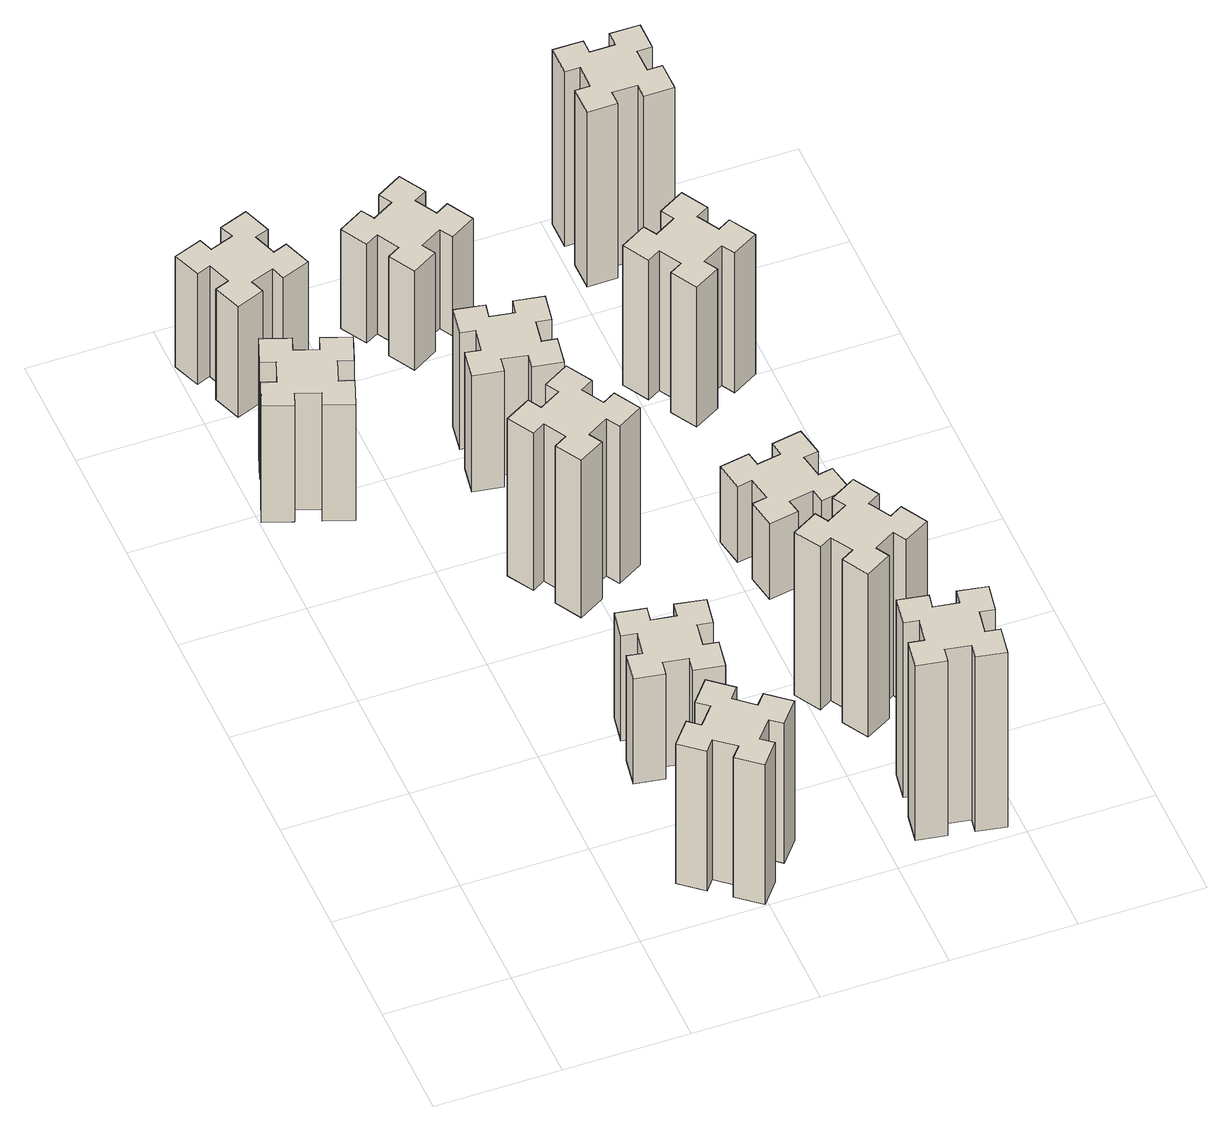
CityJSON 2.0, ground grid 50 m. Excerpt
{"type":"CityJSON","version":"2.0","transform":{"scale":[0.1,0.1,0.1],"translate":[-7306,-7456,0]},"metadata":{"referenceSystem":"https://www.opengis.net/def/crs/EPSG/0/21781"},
"CityObjects":{
"building1":{"type":"Building","attributes":{"class":"1000","function":"1000","usage":"1000","yearOfConstruction":2016,"roofType":"1000","measuredHeight":60,"storeysAboveGround":30,"storeysBelowGround":0},"geometry":[{"type":"Solid","lod":"1","boundaries":[[[[0,1,2,3,4,5,6,7,8,9,10,11,12,13,14,15,16,17,18,19]],[[17,16,20,21]],[[16,15,22,20]],[[15,14,23,22]],[[14,13,24,23]],[[13,12,25,24]],[[12,11,26,25]],[[11,10,27,26]],[[10,9,28,27]],[[9,8,29,28]],[[8,7,30,29]],[[7,6,31,30]],[[6,5,32,31]],[[5,4,33,32]],[[4,3,34,33]],[[3,2,35,34]],[[2,1,36,35]],[[1,0,37,36]],[[0,19,38,37]],[[19,18,39,38]],[[18,17,21,39]],[[24,25,26,27,28,29,30,31,32,33,34,35,36,37,38,39,21,20,22,23]]]]}]},
"building2":{"type":"Building","attributes":{"class":"1000","function":"1000","usage":"1000","yearOfConstruction":2016,"roofType":"1000","measuredHeight":72,"storeysAboveGround":30,"storeysBelowGround":0},"geometry":[{"type":"Solid","lod":"1","boundaries":[[[[40,41,42,43,44,45,46,47,48,49,50,51,52,53,54,55,56,57,58,59]],[[57,56,60,61]],[[56,55,62,60]],[[55,54,63,62]],[[54,53,64,63]],[[53,52,65,64]],[[52,51,66,65]],[[51,50,67,66]],[[50,49,68,67]],[[49,48,69,68]],[[48,47,70,69]],[[47,46,71,70]],[[46,45,72,71]],[[45,44,73,72]],[[44,43,74,73]],[[43,42,75,74]],[[42,41,76,75]],[[41,40,77,76]],[[40,59,78,77]],[[59,58,79,78]],[[58,57,61,79]],[[64,65,66,67,68,69,70,71,72,73,74,75,76,77,78,79,61,60,62,63]]]]}]},
"building3":{"type":"Building","attributes":{"class":"1000","function":"1000","usage":"1000","yearOfConstruction":2016,"roofType":"1000","measuredHeight":57,"storeysAboveGround":30,"storeysBelowGround":0},"geometry":[{"type":"Solid","lod":"1","boundaries":[[[[80,81,82,83,84,85,86,87,88,89,90,91,92,93,94,95,96,97,98,99]],[[97,96,100,101]],[[96,95,102,100]],[[95,94,103,102]],[[94,93,104,103]],[[93,92,105,104]],[[92,91,106,105]],[[91,90,107,106]],[[90,89,108,107]],[[89,88,109,108]],[[88,87,110,109]],[[87,86,111,110]],[[86,85,112,111]],[[85,84,113,112]],[[84,83,114,113]],[[83,82,115,114]],[[82,81,116,115]],[[81,80,117,116]],[[80,99,118,117]],[[99,98,119,118]],[[98,97,101,119]],[[104,105,106,107,108,109,110,111,112,113,114,115,116,117,118,119,101,100,102,103]]]]}]},
"building4":{"type":"Building","attributes":{"class":"1000","function":"1000","usage":"1000","yearOfConstruction":2016,"roofType":"1000","measuredHeight":54,"storeysAboveGround":30,"storeysBelowGround":0},"geometry":[{"type":"Solid","lod":"1","boundaries":[[[[120,121,122,123,124,125,126,127,128,129,130,131,132,133,134,135,136,137,138,139]],[[137,136,140,141]],[[136,135,142,140]],[[135,134,143,142]],[[134,133,144,143]],[[133,132,145,144]],[[132,131,146,145]],[[131,130,147,146]],[[130,129,148,147]],[[129,128,149,148]],[[128,127,150,149]],[[127,126,151,150]],[[126,125,152,151]],[[125,124,153,152]],[[124,123,154,153]],[[123,122,155,154]],[[122,121,156,155]],[[121,120,157,156]],[[120,139,158,157]],[[139,138,159,158]],[[138,137,141,159]],[[144,145,146,147,148,149,150,151,152,153,154,155,156,157,158,159,141,140,142,143]]]]}]},
"building5":{"type":"Building","attributes":{"class":"1000","function":"1000","usage":"1000","yearOfConstruction":2016,"roofType":"1000","measuredHeight":81,"storeysAboveGround":30,"storeysBelowGround":0},"geometry":[{"type":"Solid","lod":"1","boundaries":[[[[160,161,162,163,164,165,166,167,168,169,170,171,172,173,174,175,176,177,178,179]],[[177,176,180,181]],[[176,175,182,180]],[[175,174,183,182]],[[174,173,184,183]],[[173,172,185,184]],[[172,171,186,185]],[[171,170,187,186]],[[170,169,188,187]],[[169,168,189,188]],[[168,167,190,189]],[[167,166,191,190]],[[166,165,192,191]],[[165,164,193,192]],[[164,163,194,193]],[[163,162,195,194]],[[162,161,196,195]],[[161,160,197,196]],[[160,179,198,197]],[[179,178,199,198]],[[178,177,181,199]],[[184,185,186,187,188,189,190,191,192,193,194,195,196,197,198,199,181,180,182,183]]]]}]},
"building6":{"type":"Building","attributes":{"class":"1000","function":"1000","usage":"1000","yearOfConstruction":2016,"roofType":"1000","measuredHeight":60,"storeysAboveGround":30,"storeysBelowGround":0},"geometry":[{"type":"Solid","lod":"1","boundaries":[[[[200,201,202,203,204,205,206,207,208,209,210,211,212,213,214,215,216,217,218,219]],[[217,216,220,221]],[[216,215,222,220]],[[215,214,223,222]],[[214,213,224,223]],[[213,212,225,224]],[[212,211,226,225]],[[211,210,227,226]],[[210,209,228,227]],[[209,208,229,228]],[[208,207,230,229]],[[207,206,231,230]],[[206,205,232,231]],[[205,204,233,232]],[[204,203,234,233]],[[203,202,235,234]],[[202,201,236,235]],[[201,200,237,236]],[[200,219,238,237]],[[219,218,239,238]],[[218,217,221,239]],[[224,225,226,227,228,229,230,231,232,233,234,235,236,237,238,239,221,220,222,223]]]]}]},
"building7":{"type":"Building","attributes":{"class":"1000","function":"1000","usage":"1000","yearOfConstruction":2016,"roofType":"1000","measuredHeight":51,"storeysAboveGround":30,"storeysBelowGround":0},"geometry":[{"type":"Solid","lod":"1","boundaries":[[[[240,241,242,243,244,245,246,247,248,249,250,251,252,253,254,255,256,257,258,259]],[[257,256,260,261]],[[256,255,262,260]],[[255,254,263,262]],[[254,253,264,263]],[[253,252,265,264]],[[252,251,266,265]],[[251,250,267,266]],[[250,249,268,267]],[[249,248,269,268]],[[248,247,270,269]],[[247,246,271,270]],[[246,245,272,271]],[[245,244,273,272]],[[244,243,274,273]],[[243,242,275,274]],[[242,241,276,275]],[[241,240,277,276]],[[240,259,278,277]],[[259,258,279,278]],[[258,257,261,279]],[[264,265,266,267,268,269,270,271,272,273,274,275,276,277,278,279,261,260,262,263]]]]}]},
"building8":{"type":"Building","attributes":{"class":"1000","function":"1000","usage":"1000","yearOfConstruction":2016,"roofType":"1000","measuredHeight":90,"storeysAboveGround":30,"storeysBelowGround":0},"geometry":[{"type":"Solid","lod":"1","boundaries":[[[[280,281,282,283,284,285,286,287,288,289,290,291,292,293,294,295,296,297,298,299]],[[297,296,300,301]],[[296,295,302,300]],[[295,294,303,302]],[[294,293,304,303]],[[293,292,305,304]],[[292,291,306,305]],[[291,290,307,306]],[[290,289,308,307]],[[289,288,309,308]],[[288,287,310,309]],[[287,286,311,310]],[[286,285,312,311]],[[285,284,313,312]],[[284,283,314,313]],[[283,282,315,314]],[[282,281,316,315]],[[281,280,317,316]],[[280,299,318,317]],[[299,298,319,318]],[[298,297,301,319]],[[304,305,306,307,308,309,310,311,312,313,314,315,316,317,318,319,301,300,302,303]]]]}]},
"building9":{"type":"Building","attributes":{"class":"1000","function":"1000","usage":"1000","yearOfConstruction":2016,"roofType":"1000","measuredHeight":84,"storeysAboveGround":30,"storeysBelowGround":0},"geometry":[{"type":"Solid","lod":"1","boundaries":[[[[320,321,322,323,324,325,326,327,328,329,330,331,332,333,334,335,336,337,338,339]],[[337,336,340,341]],[[336,335,342,340]],[[335,334,343,342]],[[334,333,344,343]],[[333,332,345,344]],[[332,331,346,345]],[[331,330,347,346]],[[330,329,348,347]],[[329,328,349,348]],[[328,327,350,349]],[[327,326,351,350]],[[326,325,352,351]],[[325,324,353,352]],[[324,323,354,353]],[[323,322,355,354]],[[322,321,356,355]],[[321,320,357,356]],[[320,339,358,357]],[[339,338,359,358]],[[338,337,341,359]],[[344,345,346,347,348,349,350,351,352,353,354,355,356,357,358,359,341,340,342,343]]]]}]},
"building10":{"type":"Building","attributes":{"class":"1000","function":"1000","usage":"1000","yearOfConstruction":2016,"roofType":"1000","measuredHeight":39,"storeysAboveGround":30,"storeysBelowGround":0},"geometry":[{"type":"Solid","lod":"1","boundaries":[[[[360,361,362,363,364,365,366,367,368,369,370,371,372,373,374,375,376,377,378,379]],[[377,376,380,381]],[[376,375,382,380]],[[375,374,383,382]],[[374,373,384,383]],[[373,372,385,384]],[[372,371,386,385]],[[371,370,387,386]],[[370,369,388,387]],[[369,368,389,388]],[[368,367,390,389]],[[367,366,391,390]],[[366,365,392,391]],[[365,364,393,392]],[[364,363,394,393]],[[363,362,395,394]],[[362,361,396,395]],[[361,360,397,396]],[[360,379,398,397]],[[379,378,399,398]],[[378,377,381,399]],[[384,385,386,387,388,389,390,391,392,393,394,395,396,397,398,399,381,380,382,383]]]]}]},
"building11":{"type":"Building","attributes":{"class":"1000","function":"1000","usage":"1000","yearOfConstruction":2016,"roofType":"1000","measuredHeight":72,"storeysAboveGround":30,"storeysBelowGround":0},"geometry":[{"type":"Solid","lod":"1","boundaries":[[[[400,401,402,403,404,405,406,407,408,409,410,411,412,413,414,415,416,417,418,419]],[[417,416,420,421]],[[416,415,422,420]],[[415,414,423,422]],[[414,413,424,423]],[[413,412,425,424]],[[412,411,426,425]],[[411,410,427,426]],[[410,409,428,427]],[[409,408,429,428]],[[408,407,430,429]],[[407,406,431,430]],[[406,405,432,431]],[[405,404,433,432]],[[404,403,434,433]],[[403,402,435,434]],[[402,401,436,435]],[[401,400,437,436]],[[400,419,438,437]],[[419,418,439,438]],[[418,417,421,439]],[[424,425,426,427,428,429,430,431,432,433,434,435,436,437,438,439,421,420,422,423]]]]}]},
"building12":{"type":"Building","attributes":{"class":"1000","function":"1000","usage":"1000","yearOfConstruction":2016,"roofType":"1000","measuredHeight":90,"storeysAboveGround":30,"storeysBelowGround":0},"geometry":[{"type":"Solid","lod":"1","boundaries":[[[[440,441,442,443,444,445,446,447,448,449,450,451,452,453,454,455,456,457,458,459]],[[457,456,460,461]],[[456,455,462,460]],[[455,454,463,462]],[[454,453,464,463]],[[453,452,465,464]],[[452,451,466,465]],[[451,450,467,466]],[[450,449,468,467]],[[449,448,469,468]],[[448,447,470,469]],[[447,446,471,470]],[[446,445,472,471]],[[445,444,473,472]],[[444,443,474,473]],[[443,442,475,474]],[[442,441,476,475]],[[441,440,477,476]],[[440,459,478,477]],[[459,458,479,478]],[[458,457,461,479]],[[464,465,466,467,468,469,470,471,472,473,474,475,476,477,478,479,461,460,462,463]]]]}]}
},
"vertices":[
[310,2652,0],[216,2686,0],[237,2742,0],[124,2783,0],[83,2670,0],[139,2650,0],[105,2556,0],[49,2577,0],[7,2464,0],[120,2423,0],[141,2479,0],[235,2445,0],[214,2389,0],[327,2347,0],[368,2460,0],[312,2481,0],[346,2575,0],[402,2554,0],[443,2667,0],[330,2708,0],[346,2575,600],[402,2554,600],[312,2481,600],[368,2460,600],[327,2347,600],[214,2389,600],[235,2445,600],[141,2479,600],[120,2423,600],[7,2464,600],[49,2577,600],[105,2556,600],[139,2650,600],[83,2670,600],[124,2783,600],[237,2742,600],[216,2686,600],[310,2652,600],[330,2708,600],[443,2667,600],
[856,193,0],[933,129,0],[894,83,0],[986,6,0],[1063,98,0],[1017,136,0],[1082,213,0],[1128,174,0],[1205,266,0],[1113,343,0],[1074,297,0],[998,362,0],[1036,408,0],[944,485,0],[867,393,0],[913,354,0],[849,278,0],[803,316,0],[726,224,0],[818,147,0],[849,278,720],[803,316,720],[913,354,720],[867,393,720],[944,485,720],[1036,408,720],[998,362,720],[1074,297,720],[1113,343,720],[1205,266,720],[1128,174,720],[1082,213,720],[1017,136,720],[1063,98,720],[986,6,720],[894,83,720],[933,129,720],[856,193,720],[818,147,720],[726,224,720],
[216,3085,0],[310,3119,0],[330,3063,0],[443,3104,0],[402,3217,0],[346,3196,0],[312,3290,0],[368,3310,0],[327,3423,0],[214,3382,0],[235,3326,0],[141,3292,0],[120,3348,0],[7,3307,0],[49,3194,0],[105,3215,0],[139,3121,0],[83,3100,0],[124,2987,0],[237,3029,0],[139,3121,570],[83,3100,570],[105,3215,570],[49,3194,570],[7,3307,570],[120,3348,570],[141,3292,570],[235,3326,570],[214,3382,570],[327,3423,570],[368,3310,570],[312,3290,570],[346,3196,570],[402,3217,570],[443,3104,570],[330,3063,570],[310,3119,570],[216,3085,570],[237,3029,570],[124,2987,570],
[866,954,0],[848,855,0],[789,866,0],[768,747,0],[887,727,0],[897,786,0],[995,768,0],[985,709,0],[1103,688,0],[1124,807,0],[1065,817,0],[1082,915,0],[1141,905,0],[1162,1023,0],[1044,1044,0],[1034,985,0],[935,1002,0],[946,1061,0],[827,1082,0],[807,964,0],[935,1002,540],[946,1061,540],[1034,985,540],[1044,1044,540],[1162,1023,540],[1141,905,540],[1082,915,540],[1065,817,540],[1124,807,540],[1103,688,540],[985,709,540],[995,768,540],[897,786,540],[887,727,540],[768,747,540],[789,866,540],[848,855,540],[866,954,540],[807,964,540],[827,1082,540],
[1086,1837,0],[1036,1924,0],[1088,1954,0],[1028,2058,0],[924,1998,0],[954,1946,0],[867,1896,0],[837,1948,0],[733,1888,0],[793,1784,0],[845,1814,0],[895,1727,0],[843,1697,0],[903,1593,0],[1007,1653,0],[977,1705,0],[1064,1755,0],[1094,1703,0],[1198,1763,0],[1138,1867,0],[1064,1755,810],[1094,1703,810],[977,1705,810],[1007,1653,810],[903,1593,810],[843,1697,810],[895,1727,810],[845,1814,810],[793,1784,810],[733,1888,810],[837,1948,810],[867,1896,810],[954,1946,810],[924,1998,810],[1028,2058,810],[1088,1954,810],[1036,1924,810],[1086,1837,810],[1138,1867,810],[1198,1763,810],
[897,2366,0],[995,2348,0],[985,2289,0],[1103,2268,0],[1124,2387,0],[1065,2397,0],[1082,2495,0],[1141,2485,0],[1162,2603,0],[1044,2624,0],[1034,2565,0],[935,2582,0],[946,2641,0],[827,2662,0],[807,2544,0],[866,2534,0],[848,2435,0],[789,2446,0],[768,2327,0],[887,2307,0],[848,2435,600],[789,2446,600],[866,2534,600],[807,2544,600],[827,2662,600],[946,2641,600],[935,2582,600],[1034,2565,600],[1044,2624,600],[1162,2603,600],[1141,2485,600],[1082,2495,600],[1065,2397,600],[1124,2387,600],[1103,2268,600],[985,2289,600],[995,2348,600],[897,2366,600],[887,2307,600],[768,2327,600],
[986,3217,0],[936,3304,0],[988,3334,0],[928,3438,0],[824,3378,0],[854,3326,0],[767,3276,0],[737,3328,0],[633,3268,0],[693,3164,0],[745,3194,0],[795,3107,0],[743,3077,0],[803,2973,0],[907,3033,0],[877,3085,0],[964,3135,0],[994,3083,0],[1098,3143,0],[1038,3247,0],[964,3135,510],[994,3083,510],[877,3085,510],[907,3033,510],[803,2973,510],[743,3077,510],[795,3107,510],[745,3194,510],[693,3164,510],[633,3268,510],[737,3328,510],[767,3276,510],[854,3326,510],[824,3378,510],[928,3438,510],[988,3334,510],[936,3304,510],[986,3217,510],[1038,3247,510],[1098,3143,510],
[1874,345,0],[1775,362,0],[1786,421,0],[1667,442,0],[1647,324,0],[1706,314,0],[1688,215,0],[1629,226,0],[1608,107,0],[1727,87,0],[1737,146,0],[1835,128,0],[1825,69,0],[1943,48,0],[1964,167,0],[1905,177,0],[1922,275,0],[1981,265,0],[2002,383,0],[1884,404,0],[1922,275,900],[1981,265,900],[1905,177,900],[1964,167,900],[1943,48,900],[1825,69,900],[1835,128,900],[1737,146,900],[1727,87,900],[1608,107,900],[1629,226,900],[1688,215,900],[1706,314,900],[1647,324,900],[1667,442,900],[1786,421,900],[1775,362,900],[1874,345,900],[1884,404,900],[2002,383,900],
[1585,874,0],[1635,787,0],[1583,757,0],[1643,653,0],[1747,713,0],[1717,765,0],[1804,815,0],[1834,763,0],[1938,823,0],[1878,927,0],[1826,897,0],[1776,984,0],[1828,1014,0],[1768,1118,0],[1664,1058,0],[1694,1006,0],[1607,956,0],[1577,1008,0],[1473,948,0],[1533,844,0],[1607,956,840],[1577,1008,840],[1694,1006,840],[1664,1058,840],[1768,1118,840],[1828,1014,840],[1776,984,840],[1826,897,840],[1878,927,840],[1938,823,840],[1834,763,840],[1804,815,840],[1717,765,840],[1747,713,840],[1643,653,840],[1583,757,840],[1635,787,840],[1585,874,840],[1533,844,840],[1473,948,840],
[1735,1742,0],[1637,1725,0],[1627,1784,0],[1508,1763,0],[1529,1645,0],[1588,1655,0],[1606,1557,0],[1547,1547,0],[1567,1428,0],[1686,1449,0],[1675,1508,0],[1774,1526,0],[1784,1467,0],[1902,1487,0],[1881,1606,0],[1822,1595,0],[1805,1694,0],[1864,1704,0],[1843,1822,0],[1725,1801,0],[1805,1694,390],[1864,1704,390],[1822,1595,390],[1881,1606,390],[1902,1487,390],[1784,1467,390],[1774,1526,390],[1675,1508,390],[1686,1449,390],[1567,1428,390],[1547,1547,390],[1606,1557,390],[1588,1655,390],[1529,1645,390],[1508,1763,390],[1627,1784,390],[1637,1725,390],[1735,1742,390],[1725,1801,390],[1843,1822,390],
[1826,2577,0],[1776,2664,0],[1828,2694,0],[1768,2798,0],[1664,2738,0],[1694,2686,0],[1607,2636,0],[1577,2688,0],[1473,2628,0],[1533,2524,0],[1585,2554,0],[1635,2467,0],[1583,2437,0],[1643,2333,0],[1747,2393,0],[1717,2445,0],[1804,2495,0],[1834,2443,0],[1938,2503,0],[1878,2607,0],[1804,2495,720],[1834,2443,720],[1717,2445,720],[1747,2393,720],[1643,2333,720],[1583,2437,720],[1635,2467,720],[1585,2554,720],[1533,2524,720],[1473,2628,720],[1577,2688,720],[1607,2636,720],[1694,2686,720],[1664,2738,720],[1768,2798,720],[1828,2694,720],[1776,2664,720],[1826,2577,720],[1878,2607,720],[1938,2503,720],
[1655,3195,0],[1755,3195,0],[1755,3135,0],[1875,3135,0],[1875,3255,0],[1815,3255,0],[1815,3355,0],[1875,3355,0],[1875,3475,0],[1755,3475,0],[1755,3415,0],[1655,3415,0],[1655,3475,0],[1535,3475,0],[1535,3355,0],[1595,3355,0],[1595,3255,0],[1535,3255,0],[1535,3135,0],[1655,3135,0],[1595,3255,900],[1535,3255,900],[1595,3355,900],[1535,3355,900],[1535,3475,900],[1655,3475,900],[1655,3415,900],[1755,3415,900],[1755,3475,900],[1875,3475,900],[1875,3355,900],[1815,3355,900],[1815,3255,900],[1875,3255,900],[1875,3135,900],[1755,3135,900],[1755,3195,900],[1655,3195,900],[1655,3135,900],[1535,3135,900]
]}
